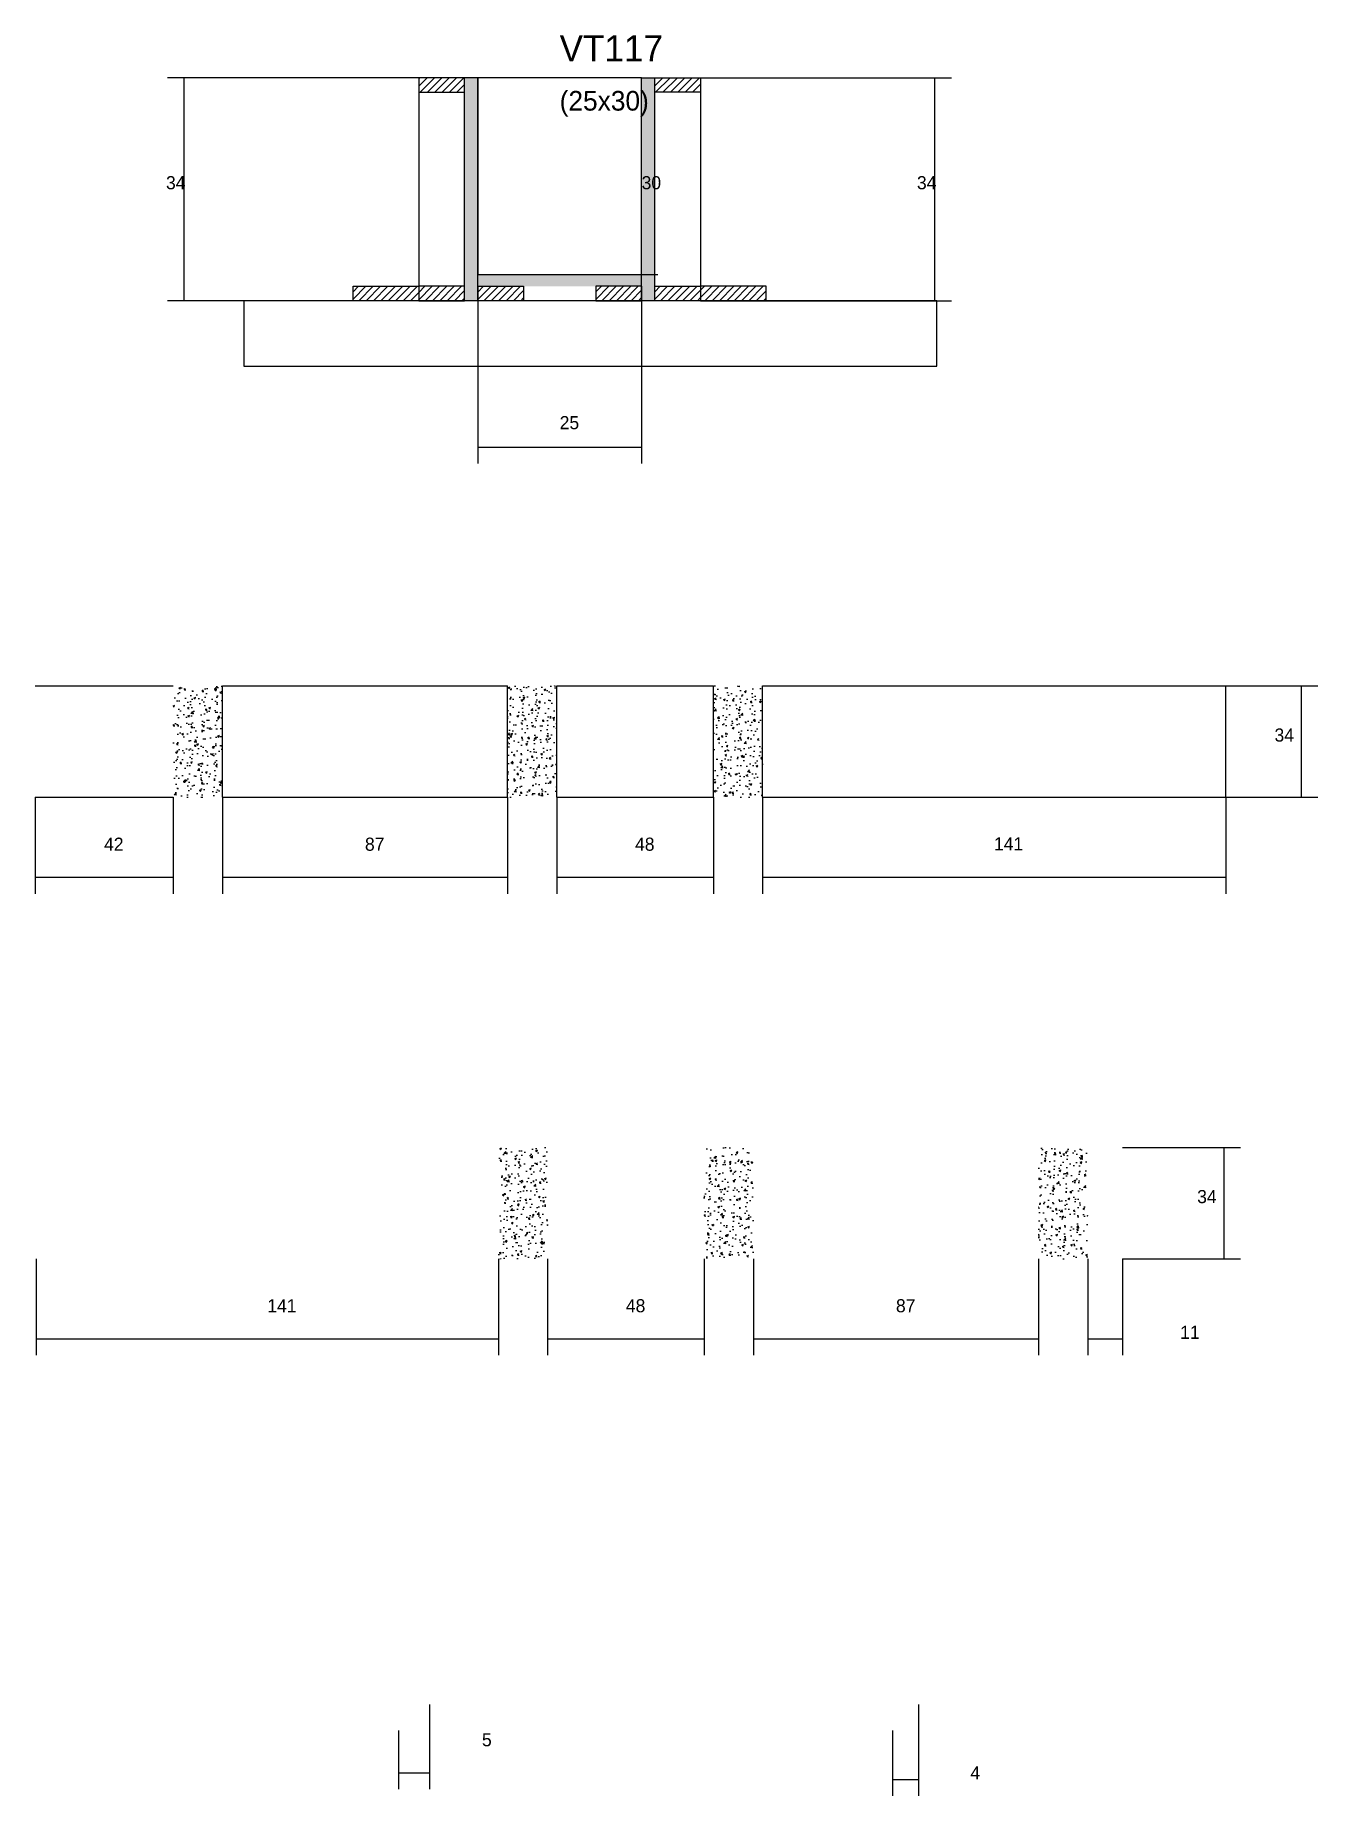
# Model space of a CAD drawing. Header units: metres. Extents: x 137233 to 137713, y 26213 to 27442.
# Drawn here: x 137316 to 137707, y 26905 to 27442 of the extents above.
import ezdxf

# ---------------------------------------------------------------- set-up
doc = ezdxf.new("R2010")
doc.units = ezdxf.units.M
for name, color, linetype in [('CONCRETO', 8, 'Continuous'), ('COTA', 2, 'Continuous'), ('Hachura', 8, 'Continuous'), ('Madeira', 52, 'Continuous'), ('Paineis', 7, 'Continuous'), ('TextoSecao', 7, 'Continuous')]:
    doc.layers.add(name, color=color, linetype=linetype)

msp = doc.modelspace()

# ---------------------------------------------------------------- hatches: boundary and pattern name
at = {"layer": 'COTA'}
h = msp.add_hatch(dxfattribs=at)
h.set_pattern_fill('AR-CONC', scale=0.03)
h.paths.add_polyline_path([(137372.7, 27243.8), (137357.7, 27243.8), (137357.7, 27209.8), (137372.7, 27209.8)])
h = msp.add_hatch(dxfattribs=at)
h.set_pattern_fill('AR-CONC', scale=0.03)
h.paths.add_polyline_path([(137459.7, 27209.8), (137474.7, 27209.8), (137474.7, 27243.8), (137459.7, 27243.8)])
h = msp.add_hatch(dxfattribs=at)
h.set_pattern_fill('AR-CONC', scale=0.03)
h.paths.add_polyline_path([(137537.5, 27243.8), (137522.5, 27243.8), (137522.5, 27209.8), (137537.5, 27209.8)])
h = msp.add_hatch(dxfattribs=at)
h.set_pattern_fill('AR-CONC', scale=0.03)
h.paths.add_polyline_path([(137456.9, 27069), (137471.9, 27069), (137471.9, 27103), (137456.9, 27103)])
h = msp.add_hatch(dxfattribs=at)
h.set_pattern_fill('AR-CONC', scale=0.03)
h.paths.add_polyline_path([(137534.7, 27103), (137519.7, 27103), (137519.7, 27069), (137534.7, 27069)])
h = msp.add_hatch(dxfattribs=at)
h.set_pattern_fill('AR-CONC', scale=0.03)
h.paths.add_polyline_path([(137621.7, 27103), (137636.7, 27103), (137636.7, 27069), (137621.7, 27069)])
at = {"layer": 'Hachura'}
h = msp.add_hatch(dxfattribs=at)
h.set_pattern_fill('ANSI31', scale=0.5)
h.paths.add_polyline_path([(137446.6, 27424.9), (137446.6, 27429.3), (137446.6, 27429.3), (137432.6, 27429.3), (137432.6, 27429.3), (137432.6, 27424.9), (137432.6, 27424.9), (137446.6, 27424.9)])
h = msp.add_hatch(color=8, dxfattribs=at)
h.dxf.hatch_style = 1
h.paths.add_polyline_path([(137446.6, 27429.3), (137450.6, 27429.3), (137450.6, 27429.3), (137450.6, 27361.3), (137450.6, 27361.3), (137446.6, 27361.3), (137446.6, 27361.3), (137446.6, 27429.3)])
h = msp.add_hatch(color=8, dxfattribs=at)
h.dxf.hatch_style = 1
h.paths.add_polyline_path([(137504.6, 27429.3), (137500.6, 27429.3), (137500.6, 27429.3), (137500.6, 27361.3), (137500.6, 27361.3), (137504.6, 27361.3), (137504.6, 27361.3), (137504.6, 27429.3)])
h = msp.add_hatch(dxfattribs=at)
h.set_pattern_fill('ANSI31', scale=0.5)
h.paths.add_polyline_path([(137504.6, 27424.9), (137504.6, 27429.3), (137504.6, 27429.3), (137518.6, 27429.3), (137518.6, 27429.3), (137518.6, 27424.9), (137518.6, 27424.9), (137504.6, 27424.9)])
h = msp.add_hatch(dxfattribs=at)
h.set_pattern_fill('ANSI31', scale=0.5)
h.paths.add_polyline_path([(137412.6, 27361.3), (137412.6, 27365.7), (137412.6, 27365.7), (137432.6, 27365.7), (137432.6, 27365.7), (137432.6, 27361.3), (137432.6, 27361.3), (137412.6, 27361.3)])
h = msp.add_hatch(dxfattribs=at)
h.set_pattern_fill('ANSI31', scale=0.5)
h.paths.add_polyline_path([(137446.6, 27361.3), (137446.6, 27365.7), (137446.6, 27365.7), (137432.6, 27365.7), (137432.6, 27365.7), (137432.6, 27361.3), (137432.6, 27361.3), (137446.6, 27361.3)])
h = msp.add_hatch(color=8, dxfattribs=at)
h.dxf.hatch_style = 1
h.paths.add_polyline_path([(137450.6, 27365.7), (137450.6, 27369.3), (137450.6, 27369.3), (137500.6, 27369.3), (137500.6, 27369.3), (137500.6, 27365.7), (137500.6, 27365.7), (137450.6, 27365.7)])
h = msp.add_hatch(dxfattribs=at)
h.set_pattern_fill('ANSI31', scale=0.5)
h.paths.add_polyline_path([(137450.6, 27361.3), (137450.6, 27365.7), (137450.6, 27365.7), (137464.6, 27365.7), (137464.6, 27365.7), (137464.6, 27361.3), (137464.6, 27361.3), (137450.6, 27361.3)])
h = msp.add_hatch(dxfattribs=at)
h.set_pattern_fill('ANSI31', scale=0.5)
h.paths.add_polyline_path([(137500.6, 27361.3), (137500.6, 27365.7), (137500.6, 27365.7), (137486.6, 27365.7), (137486.6, 27365.7), (137486.6, 27361.3), (137486.6, 27361.3), (137500.6, 27361.3)])
h = msp.add_hatch(dxfattribs=at)
h.set_pattern_fill('ANSI31', scale=0.5)
h.paths.add_polyline_path([(137504.6, 27361.3), (137504.6, 27365.7), (137504.6, 27365.7), (137518.6, 27365.7), (137518.6, 27365.7), (137518.6, 27361.3), (137518.6, 27361.3), (137504.6, 27361.3)])
h = msp.add_hatch(dxfattribs=at)
h.set_pattern_fill('ANSI31', scale=0.5)
h.paths.add_polyline_path([(137538.6, 27361.3), (137538.6, 27365.7), (137538.6, 27365.7), (137518.6, 27365.7), (137518.6, 27365.7), (137518.6, 27361.3), (137518.6, 27361.3), (137538.6, 27361.3)])

# ---------------------------------------------------------------- linework, layer by layer
at = {"layer": 'CONCRETO'}
msp.add_lwpolyline([(137450.6, 27369.3), (137500.6, 27369.3), (137500.6, 27429.3), (137450.6, 27429.3)], close=True, dxfattribs=at)
at = {"layer": 'COTA'}
for p, q in [((137450.6, 27429.3), (137356, 27429.3)), ((137361, 27361.3), (137361, 27429.3)), ((137500.6, 27369.3), (137500.6, 27429.3)), ((137500.6, 27429.3), (137505.6, 27429.3)), ((137518.6, 27429.3), (137595.1, 27429.3)), ((137590.1, 27361.3), (137590.1, 27429.3)), ((137450.6, 27365.7), (137450.6, 27311.6)), ((137500.6, 27369.3), (137505.6, 27369.3)), ((137500.6, 27365.7), (137500.6, 27311.6)), ((137412.6, 27361.3), (137356, 27361.3)), ((137538.6, 27361.3), (137595.1, 27361.3)), ((137450.6, 27316.6), (137500.6, 27316.6)), ((137678.8, 27243.8), (137706.9, 27243.8)), ((137701.9, 27209.8), (137701.9, 27243.8)), ((137315.6, 27209.8), (137315.6, 27180.4)), ((137357.7, 27209.8), (137357.7, 27180.4)), ((137372.7, 27209.8), (137372.7, 27180.4)), ((137459.7, 27209.8), (137459.7, 27180.4)), ((137474.7, 27209.8), (137474.7, 27180.4)), ((137522.5, 27209.8), (137522.5, 27180.4)), ((137537.5, 27209.8), (137537.5, 27180.4)), ((137678.8, 27209.8), (137706.9, 27209.8)), ((137678.8, 27209.8), (137678.8, 27180.4)), ((137315.6, 27185.4), (137357.7, 27185.4)), ((137372.7, 27185.4), (137459.7, 27185.4)), ((137474.7, 27185.4), (137522.5, 27185.4)), ((137537.5, 27185.4), (137678.8, 27185.4)), ((137647.3, 27103), (137683.3, 27103)), ((137678.3, 27069), (137678.3, 27103)), ((137315.9, 27069), (137315.9, 27039.6)), ((137456.9, 27069), (137456.9, 27039.6)), ((137471.9, 27069), (137471.9, 27039.6)), ((137519.7, 27069), (137519.7, 27039.6)), ((137534.7, 27069), (137534.7, 27039.6)), ((137621.7, 27069), (137621.7, 27039.6)), ((137636.7, 27069), (137636.7, 27039.6)), ((137647.3, 27069), (137647.3, 27039.6)), ((137647.3, 27069), (137683.3, 27069)), ((137315.9, 27044.6), (137456.9, 27044.6)), ((137471.9, 27044.6), (137519.7, 27044.6)), ((137534.7, 27044.6), (137621.7, 27044.6)), ((137636.7, 27044.6), (137647.3, 27044.6)), ((137435.9, 26933.1), (137435.9, 26907.2)), ((137585.1, 26933.1), (137585.1, 26905.2)), ((137426.4, 26925.1), (137426.4, 26907.2)), ((137577.1, 26925.1), (137577.1, 26905.2)), ((137426.4, 26912.2), (137435.9, 26912.2)), ((137577.1, 26910.2), (137585.1, 26910.2))]:
    msp.add_line(p, q, dxfattribs=at)
at = {"layer": 'Madeira'}
for points in [[(137446.6, 27424.9), (137446.6, 27429.3), (137432.6, 27429.3), (137432.6, 27424.9)], [(137446.6, 27429.3), (137432.6, 27429.3), (137432.6, 27361.3), (137446.6, 27361.3)], [(137504.6, 27424.9), (137504.6, 27429.3), (137518.6, 27429.3), (137518.6, 27424.9)], [(137504.6, 27429.3), (137518.6, 27429.3), (137518.6, 27361.3), (137504.6, 27361.3)], [(137412.6, 27361.3), (137412.6, 27365.7), (137432.6, 27365.7), (137432.6, 27361.3)], [(137446.6, 27361.3), (137446.6, 27365.7), (137432.6, 27365.7), (137432.6, 27361.3)], [(137450.6, 27361.3), (137450.6, 27365.7), (137464.6, 27365.7), (137464.6, 27361.3)], [(137500.6, 27361.3), (137500.6, 27365.7), (137486.6, 27365.7), (137486.6, 27361.3)], [(137504.6, 27361.3), (137504.6, 27365.7), (137518.6, 27365.7), (137518.6, 27361.3)], [(137538.6, 27361.3), (137538.6, 27365.7), (137518.6, 27365.7), (137518.6, 27361.3)], [(137379.2, 27341.3), (137590.7, 27341.3), (137590.7, 27361.3), (137379.2, 27361.3)]]:
    msp.add_lwpolyline(points, close=True, dxfattribs=at)
at = {"layer": 'Paineis'}
for p, q in [((137450.6, 27361.3), (137450.6, 27429.3)), ((137500.6, 27361.3), (137500.6, 27429.3)), ((137450.6, 27369.3), (137500.6, 27369.3)), ((137450.6, 27365.7), (137450.6, 27369.3)), ((137500.6, 27365.7), (137500.6, 27369.3)), ((137315.6, 27243.8), (137357.7, 27243.8)), ((137372.7, 27243.8), (137459.7, 27243.8)), ((137372.7, 27209.8), (137372.7, 27243.8)), ((137459.7, 27209.8), (137459.7, 27243.8)), ((137474.7, 27243.8), (137522.5, 27243.8)), ((137474.7, 27209.8), (137474.7, 27243.8)), ((137522.5, 27209.8), (137522.5, 27243.8)), ((137537.5, 27243.8), (137678.8, 27243.8)), ((137537.5, 27209.8), (137537.5, 27243.8)), ((137678.8, 27209.8), (137678.8, 27243.8)), ((137315.6, 27209.8), (137357.7, 27209.8)), ((137372.7, 27209.8), (137459.7, 27209.8)), ((137474.7, 27209.8), (137522.5, 27209.8)), ((137537.5, 27209.8), (137678.8, 27209.8))]:
    msp.add_line(p, q, dxfattribs=at)

# ---------------------------------------------------------------- texts
at = {"layer": 'COTA'}
for s, p in [('34', (137355.5, 27395.3)), ('30', (137500.6, 27395.3)), ('34', (137584.6, 27395.3)), ('25', (137475.6, 27322.1)), ('34', (137693.7, 27226.8)), ('42', (137336.6, 27193.5)), ('87', (137416.2, 27193.5)), ('48', (137498.6, 27193.5)), ('141', (137608.1, 27193.6)), ('34', (137670.1, 27086)), ('141', (137386.4, 27052.7)), ('48', (137495.8, 27052.7)), ('87', (137578.2, 27052.7)), ('11', (137664.9, 27044.6)), ('5', (137451.9, 26920.3)), ('4', (137600.9, 26910.2))]:
    msp.add_text(s, height=4, dxfattribs=at).set_placement(p)
at = {"layer": 'TextoSecao'}
for s, height, p in [('VT117', 8, (137475.6, 27434.3)), ('(25x30)', 6, (137475.6, 27419.3))]:
    msp.add_text(s, height=height, dxfattribs=at).set_placement(p)

doc.saveas('drawing.dxf')
